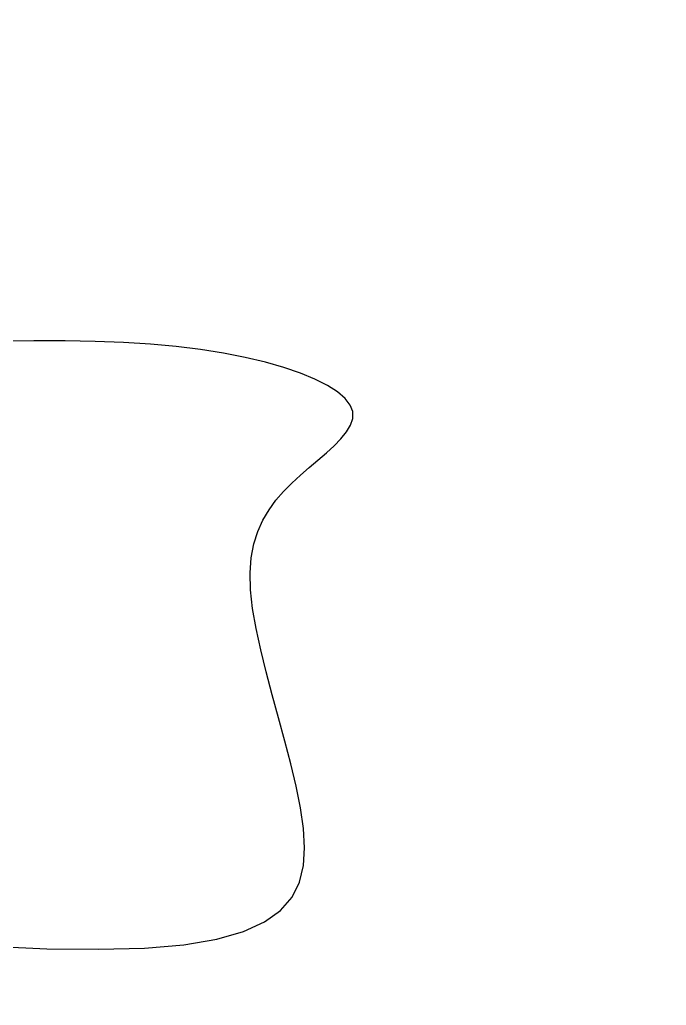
# Model space of a CAD drawing. Header units: millimetres. Extents: x 104198 to 1296755, y -81101 to 81453.
# Drawn here: x 591696.37 to 591725.81, y -26157.31 to -26112.44 of the extents above; entities that cross this region are included whole.
import ezdxf

# ---------------------------------------------------------------- set-up
doc = ezdxf.new("R2010")
doc.units = ezdxf.units.MM
doc.linetypes.add('HIDDEN2', pattern=[0.1875, 0.125, -0.0625])
doc.layers.add('0家具', color=51, linetype='Continuous')
doc.styles.add('黑体', font='simhei.ttf', dxfattribs={"width": 0.7})
doc.dimstyles.new('立面标注', dxfattribs={"dimtxt": 100, "dimasz": 35, "dimexe": 20, "dimexo": 100, "dimtad": 1, "dimdec": 0, "dimtxsty": '黑体', "dimblk": 'ARCHTICK', "dimcen": 80, "dimdle": 20, "dimclrd": 251, "dimclre": 251, "dimclrt": 256, "dimadec": 0, "dimazin": 0, "dimtfac": 1, "dimtdec": 0, "dimtix": 1, "dimtmove": 2, "dimatfit": 3, "dimldrblk": 'DOT', "dimfxl": 200, "dimfxlon": 1, "dimarcsym": 0})

# ---------------------------------------------------------------- blocks, each defined once
blk = doc.blocks.new('_ArchTick')
at = {"color": 2, "linetype": 'ByBlock', "const_width": 0.4}
blk.add_lwpolyline([(-0.5, -0.5), (0.5, 0.5)], dxfattribs=at)
blk = doc.blocks.new('_Dot')
at = {"color": 2, "linetype": 'ByBlock', "lineweight": -2}
blk.add_line((-0.5, 0), (-1, 0), dxfattribs=at)
at = {"color": 2, "linetype": 'ByBlock', "const_width": 0.5}
blk.add_lwpolyline([(-0.25, 0, 1), (0.25, 0, 1)], format="xyb", close=True, dxfattribs=at)
blk = doc.blocks.new('hgfhdrht')
at = {"color": 250, "linetype": 'HIDDEN2', "ltscale": 600}
for p, q in [((591697.019, -31133.284), (591695.522, -31133.308)), ((591697.019, -31133.284), (591695.522, -31133.308)), ((591697.019, -31133.284), (591695.522, -31133.308)), ((591697.019, -31133.284), (591695.522, -31133.308)), ((591697.019, -31133.284), (591695.522, -31133.308)), ((591697.019, -31133.284), (591695.522, -31133.308)), ((591697.019, -31133.284), (591695.522, -31133.308)), ((591697.019, -31133.284), (591695.522, -31133.308)), ((591697.019, -31133.284), (591695.522, -31133.308)), ((591697.019, -31133.284), (591695.522, -31133.308)), ((591697.019, -31133.284), (591695.522, -31133.308)), ((591697.019, -31133.284), (591695.522, -31133.308)), ((591698.446, -31133.284), (591697.019, -31133.284)), ((591698.446, -31133.284), (591697.019, -31133.284)), ((591698.446, -31133.284), (591697.019, -31133.284)), ((591698.446, -31133.284), (591697.019, -31133.284)), ((591698.446, -31133.284), (591697.019, -31133.284)), ((591698.446, -31133.284), (591697.019, -31133.284)), ((591698.446, -31133.284), (591697.019, -31133.284)), ((591698.446, -31133.284), (591697.019, -31133.284)), ((591698.446, -31133.284), (591697.019, -31133.284)), ((591698.446, -31133.284), (591697.019, -31133.284)), ((591698.446, -31133.284), (591697.019, -31133.284)), ((591698.446, -31133.284), (591697.019, -31133.284)), ((591699.805, -31133.31), (591698.446, -31133.284)), ((591699.805, -31133.31), (591698.446, -31133.284)), ((591699.805, -31133.31), (591698.446, -31133.284)), ((591699.805, -31133.31), (591698.446, -31133.284)), ((591699.805, -31133.31), (591698.446, -31133.284)), ((591699.805, -31133.31), (591698.446, -31133.284)), ((591699.805, -31133.31), (591698.446, -31133.284)), ((591699.805, -31133.31), (591698.446, -31133.284)), ((591699.805, -31133.31), (591698.446, -31133.284)), ((591699.805, -31133.31), (591698.446, -31133.284)), ((591699.805, -31133.31), (591698.446, -31133.284)), ((591699.805, -31133.31), (591698.446, -31133.284)), ((591701.098, -31133.361), (591699.805, -31133.31)), ((591701.098, -31133.361), (591699.805, -31133.31)), ((591701.098, -31133.361), (591699.805, -31133.31)), ((591701.098, -31133.361), (591699.805, -31133.31)), ((591701.098, -31133.361), (591699.805, -31133.31)), ((591701.098, -31133.361), (591699.805, -31133.31)), ((591701.098, -31133.361), (591699.805, -31133.31)), ((591701.098, -31133.361), (591699.805, -31133.31)), ((591701.098, -31133.361), (591699.805, -31133.31)), ((591701.098, -31133.361), (591699.805, -31133.31)), ((591701.098, -31133.361), (591699.805, -31133.31)), ((591701.098, -31133.361), (591699.805, -31133.31)), ((591702.327, -31133.44), (591701.098, -31133.361)), ((591702.327, -31133.44), (591701.098, -31133.361)), ((591702.327, -31133.44), (591701.098, -31133.361)), ((591702.327, -31133.44), (591701.098, -31133.361)), ((591702.327, -31133.44), (591701.098, -31133.361)), ((591702.327, -31133.44), (591701.098, -31133.361)), ((591702.327, -31133.44), (591701.098, -31133.361)), ((591702.327, -31133.44), (591701.098, -31133.361)), ((591702.327, -31133.44), (591701.098, -31133.361)), ((591702.327, -31133.44), (591701.098, -31133.361)), ((591702.327, -31133.44), (591701.098, -31133.361)), ((591702.327, -31133.44), (591701.098, -31133.361)), ((591703.495, -31133.547), (591702.327, -31133.44)), ((591703.495, -31133.547), (591702.327, -31133.44)), ((591703.495, -31133.547), (591702.327, -31133.44)), ((591703.495, -31133.547), (591702.327, -31133.44)), ((591703.495, -31133.547), (591702.327, -31133.44)), ((591703.495, -31133.547), (591702.327, -31133.44)), ((591703.495, -31133.547), (591702.327, -31133.44)), ((591703.495, -31133.547), (591702.327, -31133.44)), ((591703.495, -31133.547), (591702.327, -31133.44)), ((591703.495, -31133.547), (591702.327, -31133.44)), ((591703.495, -31133.547), (591702.327, -31133.44)), ((591703.495, -31133.547), (591702.327, -31133.44)), ((591704.604, -31133.684), (591703.495, -31133.547)), ((591704.604, -31133.684), (591703.495, -31133.547)), ((591704.604, -31133.684), (591703.495, -31133.547)), ((591704.604, -31133.684), (591703.495, -31133.547)), ((591704.604, -31133.684), (591703.495, -31133.547)), ((591704.604, -31133.684), (591703.495, -31133.547)), ((591704.604, -31133.684), (591703.495, -31133.547)), ((591704.604, -31133.684), (591703.495, -31133.547)), ((591704.604, -31133.684), (591703.495, -31133.547)), ((591704.604, -31133.684), (591703.495, -31133.547)), ((591704.604, -31133.684), (591703.495, -31133.547)), ((591704.604, -31133.684), (591703.495, -31133.547)), ((591705.654, -31133.85), (591704.604, -31133.684)), ((591705.654, -31133.85), (591704.604, -31133.684)), ((591705.654, -31133.85), (591704.604, -31133.684)), ((591705.654, -31133.85), (591704.604, -31133.684)), ((591705.654, -31133.85), (591704.604, -31133.684)), ((591705.654, -31133.85), (591704.604, -31133.684)), ((591705.654, -31133.85), (591704.604, -31133.684)), ((591705.654, -31133.85), (591704.604, -31133.684)), ((591705.654, -31133.85), (591704.604, -31133.684)), ((591705.654, -31133.85), (591704.604, -31133.684)), ((591705.654, -31133.85), (591704.604, -31133.684)), ((591705.654, -31133.85), (591704.604, -31133.684)), ((591706.641, -31134.043), (591705.654, -31133.85)), ((591706.641, -31134.043), (591705.654, -31133.85)), ((591706.641, -31134.043), (591705.654, -31133.85)), ((591706.641, -31134.043), (591705.654, -31133.85)), ((591706.641, -31134.043), (591705.654, -31133.85)), ((591706.641, -31134.043), (591705.654, -31133.85)), ((591706.641, -31134.043), (591705.654, -31133.85)), ((591706.641, -31134.043), (591705.654, -31133.85)), ((591706.641, -31134.043), (591705.654, -31133.85)), ((591706.641, -31134.043), (591705.654, -31133.85)), ((591706.641, -31134.043), (591705.654, -31133.85)), ((591706.641, -31134.043), (591705.654, -31133.85)), ((591707.557, -31134.261), (591706.641, -31134.043)), ((591707.557, -31134.261), (591706.641, -31134.043)), ((591707.557, -31134.261), (591706.641, -31134.043)), ((591707.557, -31134.261), (591706.641, -31134.043)), ((591707.557, -31134.261), (591706.641, -31134.043)), ((591707.557, -31134.261), (591706.641, -31134.043)), ((591707.557, -31134.261), (591706.641, -31134.043)), ((591707.557, -31134.261), (591706.641, -31134.043)), ((591707.557, -31134.261), (591706.641, -31134.043)), ((591707.557, -31134.261), (591706.641, -31134.043)), ((591707.557, -31134.261), (591706.641, -31134.043)), ((591707.557, -31134.261), (591706.641, -31134.043)), ((591708.396, -31134.5), (591707.557, -31134.261)), ((591708.396, -31134.5), (591707.557, -31134.261)), ((591708.396, -31134.5), (591707.557, -31134.261)), ((591708.396, -31134.5), (591707.557, -31134.261)), ((591708.396, -31134.5), (591707.557, -31134.261)), ((591708.396, -31134.5), (591707.557, -31134.261)), ((591708.396, -31134.5), (591707.557, -31134.261)), ((591708.396, -31134.5), (591707.557, -31134.261)), ((591708.396, -31134.5), (591707.557, -31134.261)), ((591708.396, -31134.5), (591707.557, -31134.261)), ((591708.396, -31134.5), (591707.557, -31134.261)), ((591708.396, -31134.5), (591707.557, -31134.261)), ((591709.151, -31134.757), (591708.396, -31134.5)), ((591709.151, -31134.757), (591708.396, -31134.5)), ((591709.151, -31134.757), (591708.396, -31134.5)), ((591709.151, -31134.757), (591708.396, -31134.5)), ((591709.151, -31134.757), (591708.396, -31134.5)), ((591709.151, -31134.757), (591708.396, -31134.5)), ((591709.151, -31134.757), (591708.396, -31134.5)), ((591709.151, -31134.757), (591708.396, -31134.5)), ((591709.151, -31134.757), (591708.396, -31134.5)), ((591709.151, -31134.757), (591708.396, -31134.5)), ((591709.151, -31134.757), (591708.396, -31134.5)), ((591709.151, -31134.757), (591708.396, -31134.5)), ((591709.815, -31135.029), (591709.151, -31134.757)), ((591709.815, -31135.029), (591709.151, -31134.757)), ((591709.815, -31135.029), (591709.151, -31134.757)), ((591709.815, -31135.029), (591709.151, -31134.757)), ((591709.815, -31135.029), (591709.151, -31134.757)), ((591709.815, -31135.029), (591709.151, -31134.757)), ((591709.815, -31135.029), (591709.151, -31134.757)), ((591709.815, -31135.029), (591709.151, -31134.757)), ((591709.815, -31135.029), (591709.151, -31134.757)), ((591709.815, -31135.029), (591709.151, -31134.757)), ((591709.815, -31135.029), (591709.151, -31134.757)), ((591709.815, -31135.029), (591709.151, -31134.757)), ((591710.381, -31135.313), (591709.815, -31135.029)), ((591710.381, -31135.313), (591709.815, -31135.029)), ((591710.381, -31135.313), (591709.815, -31135.029)), ((591710.381, -31135.313), (591709.815, -31135.029)), ((591710.381, -31135.313), (591709.815, -31135.029)), ((591710.381, -31135.313), (591709.815, -31135.029)), ((591710.381, -31135.313), (591709.815, -31135.029)), ((591710.381, -31135.313), (591709.815, -31135.029)), ((591710.381, -31135.313), (591709.815, -31135.029)), ((591710.381, -31135.313), (591709.815, -31135.029)), ((591710.381, -31135.313), (591709.815, -31135.029)), ((591710.381, -31135.313), (591709.815, -31135.029)), ((591710.842, -31135.607), (591710.381, -31135.313)), ((591710.842, -31135.607), (591710.381, -31135.313)), ((591710.842, -31135.607), (591710.381, -31135.313)), ((591710.842, -31135.607), (591710.381, -31135.313)), ((591710.842, -31135.607), (591710.381, -31135.313)), ((591710.842, -31135.607), (591710.381, -31135.313)), ((591710.842, -31135.607), (591710.381, -31135.313)), ((591710.842, -31135.607), (591710.381, -31135.313)), ((591710.842, -31135.607), (591710.381, -31135.313)), ((591710.842, -31135.607), (591710.381, -31135.313)), ((591710.842, -31135.607), (591710.381, -31135.313)), ((591710.842, -31135.607), (591710.381, -31135.313)), ((591711.192, -31135.906), (591710.842, -31135.607)), ((591711.192, -31135.906), (591710.842, -31135.607)), ((591711.192, -31135.906), (591710.842, -31135.607)), ((591711.192, -31135.906), (591710.842, -31135.607)), ((591711.192, -31135.906), (591710.842, -31135.607)), ((591711.192, -31135.906), (591710.842, -31135.607)), ((591711.192, -31135.906), (591710.842, -31135.607)), ((591711.192, -31135.906), (591710.842, -31135.607)), ((591711.192, -31135.906), (591710.842, -31135.607)), ((591711.192, -31135.906), (591710.842, -31135.607)), ((591711.192, -31135.906), (591710.842, -31135.607)), ((591711.192, -31135.906), (591710.842, -31135.607)), ((591711.424, -31136.208), (591711.192, -31135.906)), ((591711.424, -31136.208), (591711.192, -31135.906)), ((591711.424, -31136.208), (591711.192, -31135.906)), ((591711.424, -31136.208), (591711.192, -31135.906)), ((591711.424, -31136.208), (591711.192, -31135.906)), ((591711.424, -31136.208), (591711.192, -31135.906)), ((591711.424, -31136.208), (591711.192, -31135.906)), ((591711.424, -31136.208), (591711.192, -31135.906)), ((591711.424, -31136.208), (591711.192, -31135.906)), ((591711.424, -31136.208), (591711.192, -31135.906)), ((591711.424, -31136.208), (591711.192, -31135.906)), ((591711.424, -31136.208), (591711.192, -31135.906)), ((591711.535, -31136.511), (591711.424, -31136.208)), ((591711.535, -31136.511), (591711.424, -31136.208)), ((591711.535, -31136.511), (591711.424, -31136.208)), ((591711.535, -31136.511), (591711.424, -31136.208)), ((591711.535, -31136.511), (591711.424, -31136.208)), ((591711.535, -31136.511), (591711.424, -31136.208)), ((591711.535, -31136.511), (591711.424, -31136.208)), ((591711.535, -31136.511), (591711.424, -31136.208)), ((591711.535, -31136.511), (591711.424, -31136.208)), ((591711.535, -31136.511), (591711.424, -31136.208)), ((591711.535, -31136.511), (591711.424, -31136.208)), ((591711.535, -31136.511), (591711.424, -31136.208)), ((591711.533, -31136.816), (591711.535, -31136.511)), ((591711.533, -31136.816), (591711.535, -31136.511)), ((591711.533, -31136.816), (591711.535, -31136.511)), ((591711.533, -31136.816), (591711.535, -31136.511)), ((591711.533, -31136.816), (591711.535, -31136.511)), ((591711.533, -31136.816), (591711.535, -31136.511)), ((591711.533, -31136.816), (591711.535, -31136.511)), ((591711.533, -31136.816), (591711.535, -31136.511)), ((591711.533, -31136.816), (591711.535, -31136.511)), ((591711.533, -31136.816), (591711.535, -31136.511)), ((591711.533, -31136.816), (591711.535, -31136.511)), ((591711.533, -31136.816), (591711.535, -31136.511)), ((591711.252, -31137.431), (591711.435, -31137.122)), ((591711.252, -31137.431), (591711.435, -31137.122)), ((591711.252, -31137.431), (591711.435, -31137.122)), ((591711.252, -31137.431), (591711.435, -31137.122)), ((591711.252, -31137.431), (591711.435, -31137.122)), ((591711.252, -31137.431), (591711.435, -31137.122)), ((591711.252, -31137.431), (591711.435, -31137.122)), ((591711.252, -31137.431), (591711.435, -31137.122)), ((591711.252, -31137.431), (591711.435, -31137.122)), ((591711.252, -31137.431), (591711.435, -31137.122)), ((591711.252, -31137.431), (591711.435, -31137.122)), ((591711.252, -31137.431), (591711.435, -31137.122)), ((591711.435, -31137.122), (591711.533, -31136.816)), ((591711.435, -31137.122), (591711.533, -31136.816)), ((591711.435, -31137.122), (591711.533, -31136.816)), ((591711.435, -31137.122), (591711.533, -31136.816)), ((591711.435, -31137.122), (591711.533, -31136.816)), ((591711.435, -31137.122), (591711.533, -31136.816)), ((591711.435, -31137.122), (591711.533, -31136.816)), ((591711.435, -31137.122), (591711.533, -31136.816)), ((591711.435, -31137.122), (591711.533, -31136.816)), ((591711.435, -31137.122), (591711.533, -31136.816)), ((591711.435, -31137.122), (591711.533, -31136.816)), ((591711.435, -31137.122), (591711.533, -31136.816)), ((591710.998, -31137.744), (591711.252, -31137.431)), ((591710.998, -31137.744), (591711.252, -31137.431)), ((591710.998, -31137.744), (591711.252, -31137.431)), ((591710.998, -31137.744), (591711.252, -31137.431)), ((591710.998, -31137.744), (591711.252, -31137.431)), ((591710.998, -31137.744), (591711.252, -31137.431)), ((591710.998, -31137.744), (591711.252, -31137.431)), ((591710.998, -31137.744), (591711.252, -31137.431)), ((591710.998, -31137.744), (591711.252, -31137.431)), ((591710.998, -31137.744), (591711.252, -31137.431)), ((591710.998, -31137.744), (591711.252, -31137.431)), ((591710.998, -31137.744), (591711.252, -31137.431)), ((591710.334, -31138.387), (591710.688, -31138.062)), ((591710.334, -31138.387), (591710.688, -31138.062)), ((591710.334, -31138.387), (591710.688, -31138.062)), ((591710.334, -31138.387), (591710.688, -31138.062)), ((591710.334, -31138.387), (591710.688, -31138.062)), ((591710.334, -31138.387), (591710.688, -31138.062)), ((591710.334, -31138.387), (591710.688, -31138.062)), ((591710.334, -31138.387), (591710.688, -31138.062)), ((591710.334, -31138.387), (591710.688, -31138.062)), ((591710.334, -31138.387), (591710.688, -31138.062)), ((591710.334, -31138.387), (591710.688, -31138.062)), ((591710.334, -31138.387), (591710.688, -31138.062)), ((591710.688, -31138.062), (591710.998, -31137.744)), ((591710.688, -31138.062), (591710.998, -31137.744)), ((591710.688, -31138.062), (591710.998, -31137.744)), ((591710.688, -31138.062), (591710.998, -31137.744)), ((591710.688, -31138.062), (591710.998, -31137.744)), ((591710.688, -31138.062), (591710.998, -31137.744)), ((591710.688, -31138.062), (591710.998, -31137.744)), ((591710.688, -31138.062), (591710.998, -31137.744)), ((591710.688, -31138.062), (591710.998, -31137.744)), ((591710.688, -31138.062), (591710.998, -31137.744)), ((591710.688, -31138.062), (591710.998, -31137.744)), ((591710.688, -31138.062), (591710.998, -31137.744)), ((591709.951, -31138.718), (591710.334, -31138.387)), ((591709.951, -31138.718), (591710.334, -31138.387)), ((591709.951, -31138.718), (591710.334, -31138.387)), ((591709.951, -31138.718), (591710.334, -31138.387)), ((591709.951, -31138.718), (591710.334, -31138.387)), ((591709.951, -31138.718), (591710.334, -31138.387)), ((591709.951, -31138.718), (591710.334, -31138.387)), ((591709.951, -31138.718), (591710.334, -31138.387)), ((591709.951, -31138.718), (591710.334, -31138.387)), ((591709.951, -31138.718), (591710.334, -31138.387)), ((591709.951, -31138.718), (591710.334, -31138.387)), ((591709.951, -31138.718), (591710.334, -31138.387)), ((591709.552, -31139.057), (591709.951, -31138.718)), ((591709.552, -31139.057), (591709.951, -31138.718)), ((591709.552, -31139.057), (591709.951, -31138.718)), ((591709.552, -31139.057), (591709.951, -31138.718)), ((591709.552, -31139.057), (591709.951, -31138.718)), ((591709.552, -31139.057), (591709.951, -31138.718)), ((591709.552, -31139.057), (591709.951, -31138.718)), ((591709.552, -31139.057), (591709.951, -31138.718)), ((591709.552, -31139.057), (591709.951, -31138.718)), ((591709.552, -31139.057), (591709.951, -31138.718)), ((591709.552, -31139.057), (591709.951, -31138.718)), ((591709.552, -31139.057), (591709.951, -31138.718)), ((591708.76, -31139.766), (591709.151, -31139.406)), ((591708.76, -31139.766), (591709.151, -31139.406)), ((591708.76, -31139.766), (591709.151, -31139.406)), ((591708.76, -31139.766), (591709.151, -31139.406)), ((591708.76, -31139.766), (591709.151, -31139.406)), ((591708.76, -31139.766), (591709.151, -31139.406)), ((591708.76, -31139.766), (591709.151, -31139.406)), ((591708.76, -31139.766), (591709.151, -31139.406)), ((591708.76, -31139.766), (591709.151, -31139.406)), ((591708.76, -31139.766), (591709.151, -31139.406)), ((591708.76, -31139.766), (591709.151, -31139.406)), ((591708.76, -31139.766), (591709.151, -31139.406)), ((591709.151, -31139.406), (591709.552, -31139.057)), ((591709.151, -31139.406), (591709.552, -31139.057)), ((591709.151, -31139.406), (591709.552, -31139.057)), ((591709.151, -31139.406), (591709.552, -31139.057)), ((591709.151, -31139.406), (591709.552, -31139.057)), ((591709.151, -31139.406), (591709.552, -31139.057)), ((591709.151, -31139.406), (591709.552, -31139.057)), ((591709.151, -31139.406), (591709.552, -31139.057)), ((591709.151, -31139.406), (591709.552, -31139.057)), ((591709.151, -31139.406), (591709.552, -31139.057)), ((591709.151, -31139.406), (591709.552, -31139.057)), ((591709.151, -31139.406), (591709.552, -31139.057)), ((591708.387, -31140.142), (591708.76, -31139.766)), ((591708.387, -31140.142), (591708.76, -31139.766)), ((591708.387, -31140.142), (591708.76, -31139.766)), ((591708.387, -31140.142), (591708.76, -31139.766)), ((591708.387, -31140.142), (591708.76, -31139.766)), ((591708.387, -31140.142), (591708.76, -31139.766)), ((591708.387, -31140.142), (591708.76, -31139.766)), ((591708.387, -31140.142), (591708.76, -31139.766)), ((591708.387, -31140.142), (591708.76, -31139.766)), ((591708.387, -31140.142), (591708.76, -31139.766)), ((591708.387, -31140.142), (591708.76, -31139.766)), ((591708.387, -31140.142), (591708.76, -31139.766)), ((591708.039, -31140.543), (591708.387, -31140.142)), ((591708.039, -31140.543), (591708.387, -31140.142)), ((591708.039, -31140.543), (591708.387, -31140.142)), ((591708.039, -31140.543), (591708.387, -31140.142)), ((591708.039, -31140.543), (591708.387, -31140.142)), ((591708.039, -31140.543), (591708.387, -31140.142)), ((591708.039, -31140.543), (591708.387, -31140.142)), ((591708.039, -31140.543), (591708.387, -31140.142)), ((591708.039, -31140.543), (591708.387, -31140.142)), ((591708.039, -31140.543), (591708.387, -31140.142)), ((591708.039, -31140.543), (591708.387, -31140.142)), ((591708.039, -31140.543), (591708.387, -31140.142)), ((591707.723, -31140.976), (591708.039, -31140.543)), ((591707.723, -31140.976), (591708.039, -31140.543)), ((591707.723, -31140.976), (591708.039, -31140.543)), ((591707.723, -31140.976), (591708.039, -31140.543)), ((591707.723, -31140.976), (591708.039, -31140.543)), ((591707.723, -31140.976), (591708.039, -31140.543)), ((591707.723, -31140.976), (591708.039, -31140.543)), ((591707.723, -31140.976), (591708.039, -31140.543)), ((591707.723, -31140.976), (591708.039, -31140.543)), ((591707.723, -31140.976), (591708.039, -31140.543)), ((591707.723, -31140.976), (591708.039, -31140.543)), ((591707.723, -31140.976), (591708.039, -31140.543)), ((591707.446, -31141.446), (591707.723, -31140.976)), ((591707.446, -31141.446), (591707.723, -31140.976)), ((591707.446, -31141.446), (591707.723, -31140.976)), ((591707.446, -31141.446), (591707.723, -31140.976)), ((591707.446, -31141.446), (591707.723, -31140.976)), ((591707.446, -31141.446), (591707.723, -31140.976)), ((591707.446, -31141.446), (591707.723, -31140.976)), ((591707.446, -31141.446), (591707.723, -31140.976)), ((591707.446, -31141.446), (591707.723, -31140.976)), ((591707.446, -31141.446), (591707.723, -31140.976)), ((591707.446, -31141.446), (591707.723, -31140.976)), ((591707.446, -31141.446), (591707.723, -31140.976)), ((591707.214, -31141.963), (591707.446, -31141.446)), ((591707.214, -31141.963), (591707.446, -31141.446)), ((591707.214, -31141.963), (591707.446, -31141.446)), ((591707.214, -31141.963), (591707.446, -31141.446)), ((591707.214, -31141.963), (591707.446, -31141.446)), ((591707.214, -31141.963), (591707.446, -31141.446)), ((591707.214, -31141.963), (591707.446, -31141.446)), ((591707.214, -31141.963), (591707.446, -31141.446)), ((591707.214, -31141.963), (591707.446, -31141.446)), ((591707.214, -31141.963), (591707.446, -31141.446)), ((591707.214, -31141.963), (591707.446, -31141.446)), ((591707.214, -31141.963), (591707.446, -31141.446)), ((591707.034, -31142.531), (591707.214, -31141.963)), ((591707.034, -31142.531), (591707.214, -31141.963)), ((591707.034, -31142.531), (591707.214, -31141.963)), ((591707.034, -31142.531), (591707.214, -31141.963)), ((591707.034, -31142.531), (591707.214, -31141.963)), ((591707.034, -31142.531), (591707.214, -31141.963)), ((591707.034, -31142.531), (591707.214, -31141.963)), ((591707.034, -31142.531), (591707.214, -31141.963)), ((591707.034, -31142.531), (591707.214, -31141.963)), ((591707.034, -31142.531), (591707.214, -31141.963)), ((591707.034, -31142.531), (591707.214, -31141.963)), ((591707.034, -31142.531), (591707.214, -31141.963)), ((591706.914, -31143.159), (591707.034, -31142.531)), ((591706.914, -31143.159), (591707.034, -31142.531)), ((591706.914, -31143.159), (591707.034, -31142.531)), ((591706.914, -31143.159), (591707.034, -31142.531)), ((591706.914, -31143.159), (591707.034, -31142.531)), ((591706.914, -31143.159), (591707.034, -31142.531)), ((591706.914, -31143.159), (591707.034, -31142.531)), ((591706.914, -31143.159), (591707.034, -31142.531)), ((591706.914, -31143.159), (591707.034, -31142.531)), ((591706.914, -31143.159), (591707.034, -31142.531)), ((591706.914, -31143.159), (591707.034, -31142.531)), ((591706.914, -31143.159), (591707.034, -31142.531)), ((591706.859, -31143.854), (591706.914, -31143.159)), ((591706.859, -31143.854), (591706.914, -31143.159)), ((591706.859, -31143.854), (591706.914, -31143.159)), ((591706.859, -31143.854), (591706.914, -31143.159)), ((591706.859, -31143.854), (591706.914, -31143.159)), ((591706.859, -31143.854), (591706.914, -31143.159)), ((591706.859, -31143.854), (591706.914, -31143.159)), ((591706.859, -31143.854), (591706.914, -31143.159)), ((591706.859, -31143.854), (591706.914, -31143.159)), ((591706.859, -31143.854), (591706.914, -31143.159)), ((591706.859, -31143.854), (591706.914, -31143.159)), ((591706.859, -31143.854), (591706.914, -31143.159)), ((591706.877, -31144.623), (591706.859, -31143.854)), ((591706.877, -31144.623), (591706.859, -31143.854)), ((591706.877, -31144.623), (591706.859, -31143.854)), ((591706.877, -31144.623), (591706.859, -31143.854)), ((591706.877, -31144.623), (591706.859, -31143.854)), ((591706.877, -31144.623), (591706.859, -31143.854)), ((591706.877, -31144.623), (591706.859, -31143.854)), ((591706.877, -31144.623), (591706.859, -31143.854)), ((591706.877, -31144.623), (591706.859, -31143.854)), ((591706.877, -31144.623), (591706.859, -31143.854)), ((591706.877, -31144.623), (591706.859, -31143.854)), ((591706.877, -31144.623), (591706.859, -31143.854)), ((591706.972, -31145.469), (591706.877, -31144.623)), ((591706.972, -31145.469), (591706.877, -31144.623)), ((591706.972, -31145.469), (591706.877, -31144.623)), ((591706.972, -31145.469), (591706.877, -31144.623)), ((591706.972, -31145.469), (591706.877, -31144.623)), ((591706.972, -31145.469), (591706.877, -31144.623)), ((591706.972, -31145.469), (591706.877, -31144.623)), ((591706.972, -31145.469), (591706.877, -31144.623)), ((591706.972, -31145.469), (591706.877, -31144.623)), ((591706.972, -31145.469), (591706.877, -31144.623)), ((591706.972, -31145.469), (591706.877, -31144.623)), ((591706.972, -31145.469), (591706.877, -31144.623)), ((591707.132, -31146.382), (591706.972, -31145.469)), ((591707.132, -31146.382), (591706.972, -31145.469)), ((591707.132, -31146.382), (591706.972, -31145.469)), ((591707.132, -31146.382), (591706.972, -31145.469)), ((591707.132, -31146.382), (591706.972, -31145.469)), ((591707.132, -31146.382), (591706.972, -31145.469)), ((591707.132, -31146.382), (591706.972, -31145.469)), ((591707.132, -31146.382), (591706.972, -31145.469)), ((591707.132, -31146.382), (591706.972, -31145.469)), ((591707.132, -31146.382), (591706.972, -31145.469)), ((591707.132, -31146.382), (591706.972, -31145.469)), ((591707.132, -31146.382), (591706.972, -31145.469)), ((591707.344, -31147.351), (591707.132, -31146.382)), ((591707.344, -31147.351), (591707.132, -31146.382)), ((591707.344, -31147.351), (591707.132, -31146.382)), ((591707.344, -31147.351), (591707.132, -31146.382)), ((591707.344, -31147.351), (591707.132, -31146.382)), ((591707.344, -31147.351), (591707.132, -31146.382)), ((591707.344, -31147.351), (591707.132, -31146.382)), ((591707.344, -31147.351), (591707.132, -31146.382)), ((591707.344, -31147.351), (591707.132, -31146.382)), ((591707.344, -31147.351), (591707.132, -31146.382)), ((591707.344, -31147.351), (591707.132, -31146.382)), ((591707.344, -31147.351), (591707.132, -31146.382)), ((591707.596, -31148.36), (591707.344, -31147.351)), ((591707.596, -31148.36), (591707.344, -31147.351)), ((591707.596, -31148.36), (591707.344, -31147.351)), ((591707.596, -31148.36), (591707.344, -31147.351)), ((591707.596, -31148.36), (591707.344, -31147.351)), ((591707.596, -31148.36), (591707.344, -31147.351)), ((591707.596, -31148.36), (591707.344, -31147.351)), ((591707.596, -31148.36), (591707.344, -31147.351)), ((591707.596, -31148.36), (591707.344, -31147.351)), ((591707.596, -31148.36), (591707.344, -31147.351)), ((591707.596, -31148.36), (591707.344, -31147.351)), ((591707.596, -31148.36), (591707.344, -31147.351)), ((591707.872, -31149.398), (591707.596, -31148.36)), ((591707.872, -31149.398), (591707.596, -31148.36)), ((591707.872, -31149.398), (591707.596, -31148.36)), ((591707.872, -31149.398), (591707.596, -31148.36)), ((591707.872, -31149.398), (591707.596, -31148.36)), ((591707.872, -31149.398), (591707.596, -31148.36)), ((591707.872, -31149.398), (591707.596, -31148.36)), ((591707.872, -31149.398), (591707.596, -31148.36)), ((591707.872, -31149.398), (591707.596, -31148.36)), ((591707.872, -31149.398), (591707.596, -31148.36)), ((591707.872, -31149.398), (591707.596, -31148.36)), ((591707.872, -31149.398), (591707.596, -31148.36)), ((591708.16, -31150.451), (591707.872, -31149.398)), ((591708.16, -31150.451), (591707.872, -31149.398)), ((591708.16, -31150.451), (591707.872, -31149.398)), ((591708.16, -31150.451), (591707.872, -31149.398)), ((591708.16, -31150.451), (591707.872, -31149.398)), ((591708.16, -31150.451), (591707.872, -31149.398)), ((591708.16, -31150.451), (591707.872, -31149.398)), ((591708.16, -31150.451), (591707.872, -31149.398)), ((591708.16, -31150.451), (591707.872, -31149.398)), ((591708.16, -31150.451), (591707.872, -31149.398)), ((591708.16, -31150.451), (591707.872, -31149.398)), ((591708.16, -31150.451), (591707.872, -31149.398)), ((591708.445, -31151.506), (591708.16, -31150.451)), ((591708.445, -31151.506), (591708.16, -31150.451)), ((591708.445, -31151.506), (591708.16, -31150.451)), ((591708.445, -31151.506), (591708.16, -31150.451)), ((591708.445, -31151.506), (591708.16, -31150.451)), ((591708.445, -31151.506), (591708.16, -31150.451)), ((591708.445, -31151.506), (591708.16, -31150.451)), ((591708.445, -31151.506), (591708.16, -31150.451)), ((591708.445, -31151.506), (591708.16, -31150.451)), ((591708.445, -31151.506), (591708.16, -31150.451)), ((591708.445, -31151.506), (591708.16, -31150.451)), ((591708.445, -31151.506), (591708.16, -31150.451)), ((591708.714, -31152.55), (591708.445, -31151.506)), ((591708.714, -31152.55), (591708.445, -31151.506)), ((591708.714, -31152.55), (591708.445, -31151.506)), ((591708.714, -31152.55), (591708.445, -31151.506)), ((591708.714, -31152.55), (591708.445, -31151.506)), ((591708.714, -31152.55), (591708.445, -31151.506)), ((591708.714, -31152.55), (591708.445, -31151.506)), ((591708.714, -31152.55), (591708.445, -31151.506)), ((591708.714, -31152.55), (591708.445, -31151.506)), ((591708.714, -31152.55), (591708.445, -31151.506)), ((591708.714, -31152.55), (591708.445, -31151.506)), ((591708.714, -31152.55), (591708.445, -31151.506)), ((591708.954, -31153.57), (591708.714, -31152.55)), ((591708.954, -31153.57), (591708.714, -31152.55)), ((591708.954, -31153.57), (591708.714, -31152.55)), ((591708.954, -31153.57), (591708.714, -31152.55)), ((591708.954, -31153.57), (591708.714, -31152.55)), ((591708.954, -31153.57), (591708.714, -31152.55)), ((591708.954, -31153.57), (591708.714, -31152.55)), ((591708.954, -31153.57), (591708.714, -31152.55)), ((591708.954, -31153.57), (591708.714, -31152.55)), ((591708.954, -31153.57), (591708.714, -31152.55)), ((591708.954, -31153.57), (591708.714, -31152.55)), ((591708.954, -31153.57), (591708.714, -31152.55)), ((591709.151, -31154.552), (591708.954, -31153.57)), ((591709.151, -31154.552), (591708.954, -31153.57)), ((591709.151, -31154.552), (591708.954, -31153.57)), ((591709.151, -31154.552), (591708.954, -31153.57)), ((591709.151, -31154.552), (591708.954, -31153.57)), ((591709.151, -31154.552), (591708.954, -31153.57)), ((591709.151, -31154.552), (591708.954, -31153.57)), ((591709.151, -31154.552), (591708.954, -31153.57)), ((591709.151, -31154.552), (591708.954, -31153.57)), ((591709.151, -31154.552), (591708.954, -31153.57)), ((591709.151, -31154.552), (591708.954, -31153.57)), ((591709.151, -31154.552), (591708.954, -31153.57)), ((591709.289, -31155.485), (591709.151, -31154.552)), ((591709.289, -31155.485), (591709.151, -31154.552)), ((591709.289, -31155.485), (591709.151, -31154.552)), ((591709.289, -31155.485), (591709.151, -31154.552)), ((591709.289, -31155.485), (591709.151, -31154.552)), ((591709.289, -31155.485), (591709.151, -31154.552)), ((591709.289, -31155.485), (591709.151, -31154.552)), ((591709.289, -31155.485), (591709.151, -31154.552)), ((591709.289, -31155.485), (591709.151, -31154.552)), ((591709.289, -31155.485), (591709.151, -31154.552)), ((591709.289, -31155.485), (591709.151, -31154.552)), ((591709.289, -31155.485), (591709.151, -31154.552)), ((591709.345, -31156.363), (591709.289, -31155.485)), ((591709.345, -31156.363), (591709.289, -31155.485)), ((591709.345, -31156.363), (591709.289, -31155.485)), ((591709.345, -31156.363), (591709.289, -31155.485)), ((591709.345, -31156.363), (591709.289, -31155.485)), ((591709.345, -31156.363), (591709.289, -31155.485)), ((591709.345, -31156.363), (591709.289, -31155.485)), ((591709.345, -31156.363), (591709.289, -31155.485)), ((591709.345, -31156.363), (591709.289, -31155.485)), ((591709.345, -31156.363), (591709.289, -31155.485)), ((591709.345, -31156.363), (591709.289, -31155.485)), ((591709.345, -31156.363), (591709.289, -31155.485)), ((591709.294, -31157.18), (591709.345, -31156.363)), ((591709.294, -31157.18), (591709.345, -31156.363)), ((591709.294, -31157.18), (591709.345, -31156.363)), ((591709.294, -31157.18), (591709.345, -31156.363)), ((591709.294, -31157.18), (591709.345, -31156.363)), ((591709.294, -31157.18), (591709.345, -31156.363)), ((591709.294, -31157.18), (591709.345, -31156.363)), ((591709.294, -31157.18), (591709.345, -31156.363)), ((591709.294, -31157.18), (591709.345, -31156.363)), ((591709.294, -31157.18), (591709.345, -31156.363)), ((591709.294, -31157.18), (591709.345, -31156.363)), ((591709.294, -31157.18), (591709.345, -31156.363)), ((591709.111, -31157.931), (591709.294, -31157.18)), ((591709.111, -31157.931), (591709.294, -31157.18)), ((591709.111, -31157.931), (591709.294, -31157.18)), ((591709.111, -31157.931), (591709.294, -31157.18)), ((591709.111, -31157.931), (591709.294, -31157.18)), ((591709.111, -31157.931), (591709.294, -31157.18)), ((591709.111, -31157.931), (591709.294, -31157.18)), ((591709.111, -31157.931), (591709.294, -31157.18)), ((591709.111, -31157.931), (591709.294, -31157.18)), ((591709.111, -31157.931), (591709.294, -31157.18)), ((591709.111, -31157.931), (591709.294, -31157.18)), ((591709.111, -31157.931), (591709.294, -31157.18)), ((591708.772, -31158.612), (591709.111, -31157.931)), ((591708.772, -31158.612), (591709.111, -31157.931)), ((591708.772, -31158.612), (591709.111, -31157.931)), ((591708.772, -31158.612), (591709.111, -31157.931)), ((591708.772, -31158.612), (591709.111, -31157.931)), ((591708.772, -31158.612), (591709.111, -31157.931)), ((591708.772, -31158.612), (591709.111, -31157.931)), ((591708.772, -31158.612), (591709.111, -31157.931)), ((591708.772, -31158.612), (591709.111, -31157.931)), ((591708.772, -31158.612), (591709.111, -31157.931)), ((591708.772, -31158.612), (591709.111, -31157.931)), ((591708.772, -31158.612), (591709.111, -31157.931)), ((591708.251, -31159.217), (591708.772, -31158.612)), ((591708.251, -31159.217), (591708.772, -31158.612)), ((591708.251, -31159.217), (591708.772, -31158.612)), ((591708.251, -31159.217), (591708.772, -31158.612)), ((591708.251, -31159.217), (591708.772, -31158.612)), ((591708.251, -31159.217), (591708.772, -31158.612)), ((591708.251, -31159.217), (591708.772, -31158.612)), ((591708.251, -31159.217), (591708.772, -31158.612)), ((591708.251, -31159.217), (591708.772, -31158.612)), ((591708.251, -31159.217), (591708.772, -31158.612)), ((591708.251, -31159.217), (591708.772, -31158.612)), ((591708.251, -31159.217), (591708.772, -31158.612)), ((591707.522, -31159.741), (591708.251, -31159.217)), ((591707.522, -31159.741), (591708.251, -31159.217)), ((591707.522, -31159.741), (591708.251, -31159.217)), ((591707.522, -31159.741), (591708.251, -31159.217)), ((591707.522, -31159.741), (591708.251, -31159.217)), ((591707.522, -31159.741), (591708.251, -31159.217)), ((591707.522, -31159.741), (591708.251, -31159.217)), ((591707.522, -31159.741), (591708.251, -31159.217)), ((591707.522, -31159.741), (591708.251, -31159.217)), ((591707.522, -31159.741), (591708.251, -31159.217)), ((591707.522, -31159.741), (591708.251, -31159.217)), ((591707.522, -31159.741), (591708.251, -31159.217)), ((591706.562, -31160.18), (591707.522, -31159.741)), ((591706.562, -31160.18), (591707.522, -31159.741)), ((591706.562, -31160.18), (591707.522, -31159.741)), ((591706.562, -31160.18), (591707.522, -31159.741)), ((591706.562, -31160.18), (591707.522, -31159.741)), ((591706.562, -31160.18), (591707.522, -31159.741)), ((591706.562, -31160.18), (591707.522, -31159.741)), ((591706.562, -31160.18), (591707.522, -31159.741)), ((591706.562, -31160.18), (591707.522, -31159.741)), ((591706.562, -31160.18), (591707.522, -31159.741)), ((591706.562, -31160.18), (591707.522, -31159.741)), ((591706.562, -31160.18), (591707.522, -31159.741)), ((591703.846, -31160.779), (591705.345, -31160.527)), ((591703.846, -31160.779), (591705.345, -31160.527)), ((591703.846, -31160.779), (591705.345, -31160.527)), ((591703.846, -31160.779), (591705.345, -31160.527)), ((591703.846, -31160.779), (591705.345, -31160.527)), ((591703.846, -31160.779), (591705.345, -31160.527)), ((591703.846, -31160.779), (591705.345, -31160.527)), ((591703.846, -31160.779), (591705.345, -31160.527)), ((591703.846, -31160.779), (591705.345, -31160.527)), ((591703.846, -31160.779), (591705.345, -31160.527)), ((591703.846, -31160.779), (591705.345, -31160.527)), ((591703.846, -31160.779), (591705.345, -31160.527)), ((591705.345, -31160.527), (591706.562, -31160.18)), ((591705.345, -31160.527), (591706.562, -31160.18)), ((591705.345, -31160.527), (591706.562, -31160.18)), ((591705.345, -31160.527), (591706.562, -31160.18)), ((591705.345, -31160.527), (591706.562, -31160.18)), ((591705.345, -31160.527), (591706.562, -31160.18)), ((591705.345, -31160.527), (591706.562, -31160.18)), ((591705.345, -31160.527), (591706.562, -31160.18)), ((591705.345, -31160.527), (591706.562, -31160.18)), ((591705.345, -31160.527), (591706.562, -31160.18)), ((591705.345, -31160.527), (591706.562, -31160.18)), ((591705.345, -31160.527), (591706.562, -31160.18)), ((591695.015, -31160.854), (591697.612, -31160.962)), ((591695.015, -31160.854), (591697.612, -31160.962)), ((591695.015, -31160.854), (591697.612, -31160.962)), ((591695.015, -31160.854), (591697.612, -31160.962)), ((591695.015, -31160.854), (591697.612, -31160.962)), ((591695.015, -31160.854), (591697.612, -31160.962)), ((591695.015, -31160.854), (591697.612, -31160.962)), ((591695.015, -31160.854), (591697.612, -31160.962)), ((591695.015, -31160.854), (591697.612, -31160.962)), ((591695.015, -31160.854), (591697.612, -31160.962)), ((591695.015, -31160.854), (591697.612, -31160.962)), ((591695.015, -31160.854), (591697.612, -31160.962)), ((591697.612, -31160.962), (591699.963, -31160.99)), ((591697.612, -31160.962), (591699.963, -31160.99)), ((591697.612, -31160.962), (591699.963, -31160.99)), ((591697.612, -31160.962), (591699.963, -31160.99)), ((591697.612, -31160.962), (591699.963, -31160.99)), ((591697.612, -31160.962), (591699.963, -31160.99)), ((591697.612, -31160.962), (591699.963, -31160.99)), ((591697.612, -31160.962), (591699.963, -31160.99)), ((591697.612, -31160.962), (591699.963, -31160.99)), ((591697.612, -31160.962), (591699.963, -31160.99)), ((591697.612, -31160.962), (591699.963, -31160.99)), ((591697.612, -31160.962), (591699.963, -31160.99)), ((591699.963, -31160.99), (591702.048, -31160.931)), ((591699.963, -31160.99), (591702.048, -31160.931)), ((591699.963, -31160.99), (591702.048, -31160.931)), ((591699.963, -31160.99), (591702.048, -31160.931)), ((591699.963, -31160.99), (591702.048, -31160.931)), ((591699.963, -31160.99), (591702.048, -31160.931)), ((591699.963, -31160.99), (591702.048, -31160.931)), ((591699.963, -31160.99), (591702.048, -31160.931)), ((591699.963, -31160.99), (591702.048, -31160.931)), ((591699.963, -31160.99), (591702.048, -31160.931)), ((591699.963, -31160.99), (591702.048, -31160.931)), ((591699.963, -31160.99), (591702.048, -31160.931)), ((591702.048, -31160.931), (591703.846, -31160.779)), ((591702.048, -31160.931), (591703.846, -31160.779)), ((591702.048, -31160.931), (591703.846, -31160.779)), ((591702.048, -31160.931), (591703.846, -31160.779)), ((591702.048, -31160.931), (591703.846, -31160.779)), ((591702.048, -31160.931), (591703.846, -31160.779)), ((591702.048, -31160.931), (591703.846, -31160.779)), ((591702.048, -31160.931), (591703.846, -31160.779)), ((591702.048, -31160.931), (591703.846, -31160.779)), ((591702.048, -31160.931), (591703.846, -31160.779)), ((591702.048, -31160.931), (591703.846, -31160.779)), ((591702.048, -31160.931), (591703.846, -31160.779))]:
    blk.add_line(p, q, dxfattribs=at)

msp = doc.modelspace()

# ---------------------------------------------------------------- block references
at = {"color": 2}
msp.add_blockref('hgfhdrht', (0, 5006.229), dxfattribs=at)

# ---------------------------------------------------------------- leaders
at = {"layer": '0家具', "color": 51}
msp.add_leader([(591689.436, -26511.403), (591689.436, -23491.592), (592799.651, -23491.592)], dimstyle='立面标注', dxfattribs=at)

doc.saveas('drawing.dxf')
